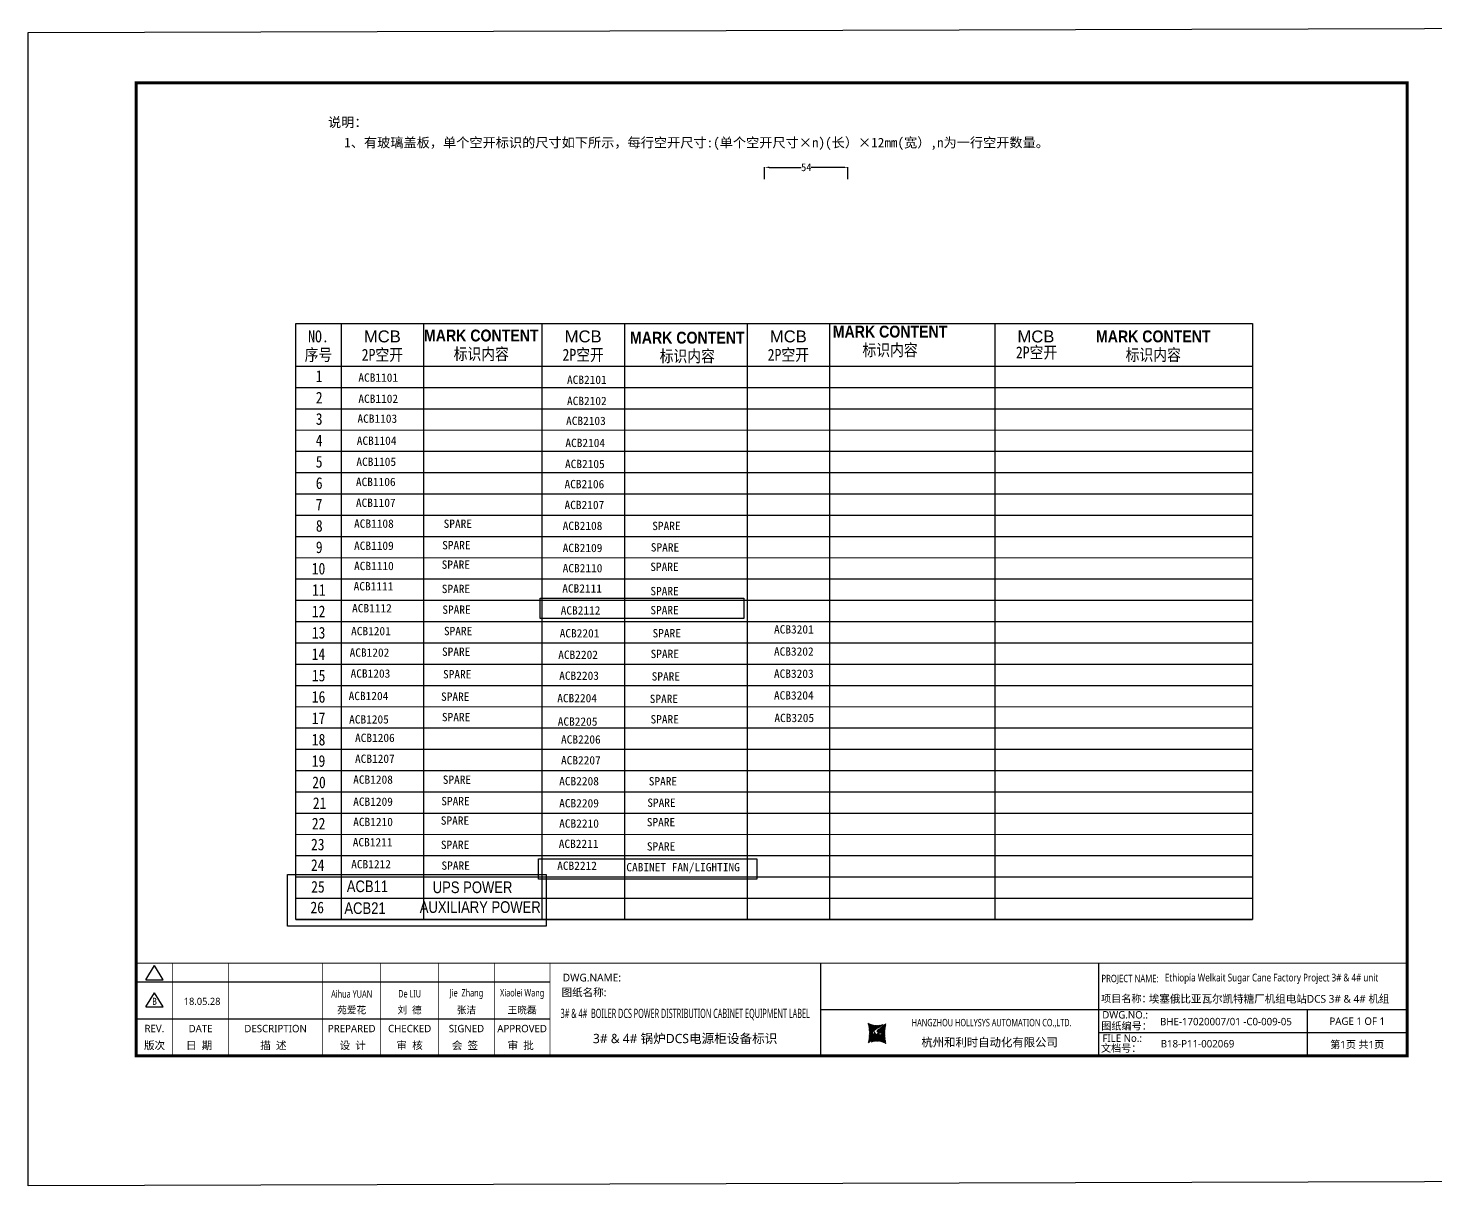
# Model space of a CAD drawing. Extents: x 81437 to 204847, y -54769 to -29444.
# Drawn here: x 111131 to 115689, y -50497 to -46747 of the extents above; entities that cross this region are included whole.
import ezdxf
from ezdxf.enums import TextEntityAlignment as Align
from ezdxf.lldxf.tags import DXFTag

# ---------------------------------------------------------------- set-up
doc = ezdxf.new("R2010")
doc.units = 0
doc.header["$LTSCALE"] = 100
doc.header["$MEASUREMENT"] = 0
for name, color, linetype in [('t', 1, 'Continuous'), ('YLT_GridLine', 7, 'Continuous'), ('YLT_GridText', 7, 'Continuous'), ('标准图框及表格', 7, 'Continuous')]:
    doc.layers.add(name, color=color, linetype=linetype)
doc.layers.add('细实线', color=7, linetype='Continuous', lineweight=20)
doc.styles.add('HZ', font='arial.ttf', dxfattribs={"width": 0.7})
doc.styles.get("Standard").update_dxf_attribs({"font": ''})
doc.styles.add('WMF_6_宋体_0', font='')
doc.styles.add('YLT_Grid', font='', dxfattribs={"width": 0.85})
doc.styles.add('微软雅黑', font='')
doc.styles.get('Standard').set_extended_font_data('SimSun')
doc.styles.get('WMF_6_宋体_0').set_extended_font_data('宋体')
doc.styles.get('YLT_Grid').set_extended_font_data('宋体')
doc.styles.get('微软雅黑').set_extended_font_data('Microsoft YaHei')
tags = doc.linetypes.add('CENTER', pattern=[2, 1.25, -0.25, 0.25, -0.25]).pattern_tags.tags
tags[10:11] = [DXFTag(74, 4), DXFTag(75, 0), DXFTag(340, '0'), DXFTag(46, 1.0), DXFTag(50, 0.0), DXFTag(44, 0.0), DXFTag(45, 0.0)]
tags[8:9] = [DXFTag(74, 4), DXFTag(75, 0), DXFTag(340, '0'), DXFTag(46, 1.0), DXFTag(50, 0.0), DXFTag(44, 0.0), DXFTag(45, 0.0)]
tags[6:7] = [DXFTag(74, 4), DXFTag(75, 0), DXFTag(340, '0'), DXFTag(46, 1.0), DXFTag(50, 0.0), DXFTag(44, 0.0), DXFTag(45, 0.0)]
tags[4:5] = [DXFTag(74, 4), DXFTag(75, 0), DXFTag(340, '0'), DXFTag(46, 1.0), DXFTag(50, 0.0), DXFTag(44, 0.0), DXFTag(45, 0.0)]
doc.dimstyles.new('STANDARD$0', dxfattribs={"dimtxt": 25, "dimasz": 15, "dimexe": 0.18, "dimexo": 0.0625, "dimgap": 0.09, "dimtad": 0, "dimdec": 0, "dimzin": 0, "dimdsep": 46, "dimtxsty": 'Standard', "dimcen": 0.09, "dimadec": 0, "dimazin": 0, "dimtfac": 1, "dimtdec": 0, "dimtofl": 0, "dimtmove": 0, "dimatfit": 3, "dimfxl": 1, "dimtolj": 1, "dimtzin": 0, "dimarcsym": 0})
pattern_1 = [(45, (-6.162819773475348, -58.86246267448996), (-0.736262898216564, 0.7362628982165641), [])]

# ---------------------------------------------------------------- blocks, each defined once
blk = doc.blocks.new('*D117')
at = {"layer": 'Defpoints', "color": 0, "transparency": 16777216}
for p in [(113785.6005975325, -47197.97025489775), (113515.6005975325, -47236.68681198884), (113785.6005975325, -47236.62431198884)]:
    blk.add_point(p, dxfattribs=at)
at = {"layer": '细实线', "color": 0, "lineweight": -2, "transparency": 16777216}
for p, q in [((113515.6005975325, -47236.62431198884), (113515.6005975325, -47197.79025489775)), ((113530.6005975325, -47197.97025489775), (113634.309480214, -47197.97025489775)), ((113770.6005975325, -47197.97025489775), (113666.8917148509, -47197.97025489775)), ((113785.6005975325, -47236.56181198884), (113785.6005975325, -47197.79025489775))]:
    blk.add_line(p, q, dxfattribs=at)
at = {"layer": '细实线', "color": 0, "transparency": 16777216}
for points in [[(113530.6005975325, -47195.47025489775), (113530.6005975325, -47200.47025489775), (113515.6005975325, -47197.97025489775)], [(113770.6005975325, -47195.47025489775), (113770.6005975325, -47200.47025489775), (113785.6005975325, -47197.97025489775)]]:
    blk.add_solid(points, dxfattribs=at)
at = {"layer": '细实线', "color": 0, "transparency": 16777216, "insert": (113650.6005975325, -47197.97025489775), "char_height": 25, "attachment_point": 5}
blk.add_mtext('\\A1;{\\fsimsun|b0|i0|c134|p2;54}', dxfattribs=at)
blk = doc.blocks.new('空开标识')
at = {"layer": 'YLT_GridText', "style": 'YLT_Grid', "width": 0.85}
blk.add_attdef('A路1', text='', height=28, dxfattribs=at).set_placement((38.7147169765085, 3.477287093177438), align=Align.CENTER)
blk = doc.blocks.new('空开12')
at = {"layer": 'YLT_GridText', "style": 'YLT_Grid', "width": 0.8}
blk.add_attdef('KA1', text='', height=28, dxfattribs=at).set_placement((31.39270106703043, 0.8407768793404102), align=Align.CENTER)
blk = doc.blocks.new('图框')
at = {"layer": '标准图框及表格'}
h = blk.add_hatch(dxfattribs=at)
h.set_pattern_fill('ANSI31', color=5, scale=8.329863809039892, style=0)
h.set_pattern_definition(pattern_1)
edge = h.paths.add_edge_path()
edge.add_arc((2393.094436262916, -3057.016314091056), 55.18534773488954, 238.1092081981581, 291.6531626184834)
edge.add_line((2413.457117633552, -3108.307481089123), (2382.362679957259, -3129.105284474292))
edge.add_arc((2232.744557938924, -3137.191253253037), 135.3602868968974, 346.3915348661821, 374.2500326978034)
edge.add_line((2364.304773850054, -3169.039594784347), (2391.343418124445, -3146.7148906974))
edge.add_line((2385.17637942767, -3139.143911424919), (2389.981166822123, -3139.761302572286))
edge.add_spline(control_points=[(2391.307199095063, -3146.750097628447), (2392.196661605914, -3145.885543305817), (2393.808172678844, -3144.319160410171), (2393.706362376579, -3140.114756849009), (2391.263680388605, -3139.875266105763), (2389.959101290711, -3139.747359722689)], knot_values=[0, 0, 0, 0, 6.844331067525468, 12.40042740766005, 18.76924275352248, 18.76924275352248, 18.76924275352248, 18.76924275352248], weights=[1, 1, 1, 1, 1, 1], degree=3, periodic=0)
edge.add_spline(control_points=[(2382.352543285211, -3129.127895979397), (2381.626555155563, -3129.73152025812), (2380.315378592357, -3130.821700626719), (2379.381276507607, -3132.24510027398), (2378.964379386169, -3132.880374753903)], knot_values=[0, 0, 0, 0, 5.253673658024614, 9.488438564008057, 9.488438564008057, 9.488438564008057, 9.488438564008057], weights=[1, 1, 1, 1, 1], degree=3, periodic=0)
edge.add_spline(control_points=[(2380.109845815059, -3131.144179531064), (2379.558651433159, -3131.767985770505), (2378.469607692277, -3133.249177120419), (2378.75000888206, -3136.59141356358), (2381.696031569307, -3138.758015293683), (2384.022624161043, -3139.007997601494), (2385.15175362843, -3139.129317677358)], knot_values=[10.66597461496156, 10.66597461496156, 10.66597461496156, 10.66597461496156, 18.97770399508879, 28.89455822145742, 41.119553648298, 52.64692538081317, 52.64692538081317, 52.64692538081317, 52.64692538081317], weights=[1, 1, 1, 1, 1, 1, 1], degree=3, periodic=0)
h = blk.add_hatch(dxfattribs=at)
h.set_pattern_fill('ANSI31', color=3, scale=8.329863809039892, style=0)
h.set_pattern_definition(pattern_1)
edge = h.paths.add_edge_path()
edge.add_line((2396.306912351669, -3134.638821765021), (2401.543221691929, -3135.303048767099))
edge.add_spline(control_points=[(2394.881673431148, -3127.632408877759), (2393.992210920092, -3128.496963200258), (2392.380699847337, -3130.063346096064), (2392.482510149457, -3134.26774965708), (2394.925192137576, -3134.507240400384), (2396.229771235499, -3134.635146783385)], knot_values=[0, 0, 0, 0, 6.844331067526932, 12.40042740766158, 18.76924275352342, 18.76924275352342, 18.76924275352342, 18.76924275352342], weights=[1, 1, 1, 1, 1, 1], degree=3, periodic=0)
edge.add_line((2421.884098676157, -3105.342911721815), (2394.845454401773, -3127.667615808762))
edge.add_spline(control_points=[(2406.462349776273, -3142.781070641064), (2406.85282482484, -3142.285248106444), (2407.700959278394, -3140.915136680455), (2407.438863643569, -3137.791092942495), (2404.4928409567, -3135.624491212552), (2402.166248364556, -3135.374508904741), (2401.037118897577, -3135.253188828716)], knot_values=[12.65408913243743, 12.65408913243743, 12.65408913243743, 12.65408913243743, 18.97770399508879, 28.89455822145742, 41.119553648298, 52.64692538081317, 52.64692538081317, 52.64692538081317, 52.64692538081317], weights=[1, 1, 1, 1, 1, 1, 1], degree=3, periodic=0)
edge.add_line((2405.463463917236, -3143.838156073773), (2406.618423075823, -3142.594514654259))
edge.add_line((2403.858524028219, -3145.261600863971), (2405.463463917236, -3143.838156073904))
edge.add_line((2372.73175489228, -3166.075025417009), (2403.826192568573, -3145.277222031841))
edge.add_arc((2393.094436262916, -3217.366192415033), 55.18534773488965, 58.10920819815809, 111.6531626184834)
edge.add_arc((2553.444314586908, -3137.191253253037), 135.360286896897, 166.3915348661823, 194.2500326978024)
at = {"color": 7}
for p, q in [((2209.47921527367, -2910.443887418679), (2209.47921527367, -3210.443887418679)), ((3109.47921527367, -2910.443887418679), (3109.47921527367, -3210.443887418679)), ((-6.162819773475348, -2970.443887418679), (1333.995352829523, -2970.443887418679)), ((-6.162819773475348, -3090.443887418679), (1333.995352829523, -3090.443887418679)), ((2209.47921527367, -3060.443887418679), (3109.47921527367, -3060.443887418679)), ((3109.47921527367, -3060.443887418679), (4109.47921527367, -3060.443887418679)), ((3785.62275226965, -3060.443887418679), (3785.62275226965, -3210.443887418679)), ((4109.47921527367, -3135.443887418679), (3109.47921527367, -3135.443887418679))]:
    blk.add_line(p, q, dxfattribs=at)
at = {"color": 7, "const_width": 3}
blk.add_lwpolyline([(4109.47921527367, -2910.443887418679), (-6.162819773475348, -2910.443887418679)], dxfattribs=at)
at = {"layer": 't', "color": 7}
for p, q in [((25.78656344305637, -2963.855076038152), (53.73638948711596, -2917.984787991318)), ((81.68621553114644, -2963.855076038152), (53.73638948711596, -2917.984787991318)), ((25.78656344305637, -2963.855076038152), (81.68621553114644, -2963.855076038152)), ((25.78656344305637, -3051.839702165522), (53.73638948711596, -3005.969414118631)), ((81.68621553114644, -3051.839702165522), (53.73638948711596, -3005.969414118631)), ((25.78656344305637, -3051.839702165522), (81.68621553114644, -3051.839702165522))]:
    blk.add_line(p, q, dxfattribs=at)
at = {"layer": 't', "color": 7, "const_width": 9.61519705431492}
blk.add_lwpolyline([(4109.47921527367, -3210.443887418679), (4109.47921527367, -58.86246267448996), (-6.162819773475348, -58.86246267448996), (-6.162819773475348, -3210.443887418679)], close=True, dxfattribs=at)
at = {"layer": 't', "color": 7, "const_width": 2.40379926357873}
for points in [[(112.6024995874977, -2911.645787050457), (112.6024995874977, -3210.443887418679)], [(292.8874443558816, -2911.645787050457), (292.8874443558816, -3210.443887418679)], [(598.2254953145239, -2911.645787050457), (598.2254953145239, -3215.27550872017)], [(785.8254793036103, -2911.645787050457), (785.8254793036103, -3215.27550872017)], [(973.4254632926677, -2911.645787050457), (973.4254632926677, -3215.27550872017)], [(1153.71040806111, -2911.645787050457), (1153.71040806111, -3215.27550872017)], [(1333.995352829523, -2911.645787050457), (1333.995352829523, -3215.27550872017)]]:
    blk.add_lwpolyline(points, dxfattribs=at)
at = {"color": 7, "linetype": 'CENTER', "style": '微软雅黑'}
for s, height, p in [('项目名称：', 24, (3118.237888517288, -3036.94681899895)), ('图纸编号：', 24, (3119.058468482224, -3125.527001057468)), ('杭州和利时自动化有限公司', 27, (2536.38633266712, -3179.976961063531)), ('文档号：', 24, (3117.869572934458, -3197.591179766443))]:
    blk.add_text(s, height=height, dxfattribs=at).set_placement(p)
at = {"color": 7, "style": '微软雅黑', "flags": 8}
for tag, p, height in [('DWG.NAME:', (1375.473639447489, -2969.2419877869), 25), ('DWG.NO.:', (3122.023352488108, -3089.264933317976), 24), ('图纸编号', (3309.199899152482, -3111.267140832559), 24), ('FILENO.:', (3122.509725826509, -3164.966587124836), 24), ('文档号', (3311.563545755656, -3182.994948628203), 24)]:
    blk.add_attdef(tag, p, '', height=height, dxfattribs=at)
at = {"color": 7, "style": '微软雅黑', "width": 0.8, "flags": 8}
for tag, p, height in [('PROJECTNAME:', (3119.317365890063, -2971.670387076527), 24), ('PROJECT_NAME', (3324.743137664682, -2969.191656158461), 25)]:
    blk.add_attdef(tag, p, '', height=height, dxfattribs=at)
at = {"color": 7, "style": '微软雅黑', "flags": 8}
for tag, height, width, p in [('RENLIU', 24, 0.7, (692.0254873090671, -3009.243060483925)), ('SHUFENWANG', 24, 0.7, (879.6254712981536, -3009.243060483925)), ('FANGHOU', 24, 0.7, (1063.567935676903, -3009.243060483925)), ('DANDANLI', 24, 0.7, (1243.852880445316, -3009.243060483925)), ('#10STATIONONTROLCABINETCOVER', 30, 0.6, (1771.737284051596, -3076.044837234568)), ('HANGZHOUHOLLYSYSAUTOMATIONCO.,LTD.', 24, 0.7, (2763.919484516009, -3104.577265918681))]:
    blk.add_attdef(tag, text='', height=height, dxfattribs=dict(at, width=width)).set_placement(p, align=Align.MIDDLE)
for tag, p in [('图纸名称:', (1371.649552043295, -3024.785799731683)), ('项目名称', (3272.897224152879, -3045.626842364768))]:
    blk.add_attdef(tag, text='', height=25, dxfattribs=at).set_placement(p, align=Align.BOTTOM_LEFT)
at = {"color": 7, "flags": 8}
blk.add_attdef('A', text='', height=23, dxfattribs=at).set_placement((53.73638948711596, -3033.744016823508), align=Align.MIDDLE)
at = {"color": 7, "style": '微软雅黑', "flags": 8}
for tag, height, p in [('设计时间', 23, (207.7030023673433, -3033.744016823508)), ('刘仁', 23, (692.0254873090671, -3061.050838701933)), ('王姝芬', 23, (879.6254712981536, -3061.050838701933)), ('侯方', 23, (1063.567935676903, -3061.050838701933)), ('李丹丹', 23, (1243.852880445316, -3061.050838701933)), ('PAGEXOFX', 24, (3947.55098377166, -3097.943887418679)), ('REV.', 24, (53.21983990701119, -3121.911417548025)), ('DATE', 24, (202.7449719716897, -3121.911417548025)), ('DESCRIPTION', 24, (445.5564698352027, -3121.911417548025)), ('PREPARED', 24, (692.0254873090671, -3121.911417548025)), ('CHECKED', 24, (879.625471298139, -3121.911417548025)), ('SIGNED', 24, (1063.567935676889, -3121.911417548025)), ('APPROVED', 24, (1243.852880445316, -3121.911417548025)), ('图纸名称', 30, (1771.737284051596, -3153.557526718527)), ('第几页共几页', 24, (3947.55098377166, -3172.943887418679))]:
    blk.add_attdef(tag, text='', height=height, dxfattribs=at).set_placement(p, align=Align.MIDDLE)
at = {"layer": 't', "color": 7, "style": '微软雅黑'}
for s, p in [('版次', (53.73638948711596, -3176.462903945333)), ('日  期', (198.0371495971121, -3176.462903945333)), ('描  述', (438.3267756979694, -3176.462903945333)), ('设  计', (695.3342144116759, -3176.462903945333)), ('审  核', (879.4319590690502, -3176.462903945333)), ('会  签', (1058.860113302311, -3176.462903945333)), ('审  批', (1239.145058070724, -3176.462903945333))]:
    blk.add_text(s, height=25, dxfattribs=at).set_placement(p, align=Align.MIDDLE_CENTER)
at = {"layer": '标准图框及表格', "color": 5, "style": 'HZ'}
for s, p in [('pgqh', (2367.722055843864, -3118.539690870716)), ('hollilas', (2367.889081852576, -3144.830947292762))]:
    blk.add_text(s, height=5.205656721233694, dxfattribs=at).set_placement(p)
at = {"layer": '标准图框及表格', "color": 3, "style": 'HZ'}
for s, height, p in [('auto', 8.676094535389492, (2394.744307490306, -3133.062499086471)), ('hollysys', 4.338047267694746, (2396.375285240625, -3158.593924068552))]:
    blk.add_text(s, height=height, dxfattribs=at).set_placement(p)

msp = doc.modelspace()

# ---------------------------------------------------------------- linework, layer by layer
at = {"color": 1}
for points in [[(111131.2833607855, -46760.80518562848), (116028.5892943012, -46747.09008292812), (116028.5892943012, -50483.18471146701), (111131.2833607855, -50496.89981416737)], [(112789.3860524317, -48592.92486195831), (113448.0445645933, -48592.92486195831), (113448.0445645933, -48659.37325218008), (112789.3860524317, -48659.37325218008)], [(112783.0832912843, -49437.46131871853), (113490.581444048, -49437.46131871853), (113490.581444048, -49503.23487969724), (112783.0832912843, -49503.23487969724)], [(111971.4231440871, -49487.91164476972), (112807.9235377499, -49487.91164476972), (112807.9235377499, -49655.92078374501), (111971.4231440871, -49655.92078374501)]]:
    msp.add_lwpolyline(points, close=True, dxfattribs=at)
at = {"layer": 'YLT_GridLine', "color": 7, "lineweight": 25}
for p, q in [((112144.4527671624, -47703.88624246411), (112144.4626474428, -49634.03750542489)), ((112411.5710871624, -47703.88624246411), (112411.5710871624, -49634.05026695044)), ((112794.698468461, -47703.87011942999), (112794.698468461, -49634.06857146327)), ((113061.816788461, -47703.87011942999), (113061.8266686802, -49634.08133393289)), ((113458.8577193099, -47703.88912243683), (113458.8896400139, -49634.10030424043)), ((113458.8577195031, -47703.89900716714), (113458.8873604832, -49220.54171283762)), ((113725.9760395032, -47703.89900716714), (113726.0110684401, -49634.11306638653)), ((114260.5463054052, -47703.9938326608), (114260.5561887987, -49634.13860511983)), ((111997.9652337922, -47841.75274628095), (115095.5599480062, -47841.9007387371)), ((111997.9652337922, -47910.68650628094), (115095.5599480062, -47910.83449873709)), ((111997.9652337922, -47979.62026628093), (115095.5599480062, -47979.76825873708)), ((111997.9652337922, -48048.55402628092), (115095.5599480062, -48048.70201873707)), ((111997.9652337922, -48117.48778628091), (115095.5599480062, -48117.63577873705)), ((111997.9652337922, -48186.42154628089), (115095.5599480062, -48186.56953873704)), ((111997.9652337922, -48255.35530628089), (115095.5599480062, -48255.50329873704)), ((111997.9652337922, -48324.28906628088), (115095.5599480062, -48324.43705873702)), ((111997.9652337922, -48393.22282628086), (115095.5599480062, -48393.37081873702)), ((111997.9652337922, -48462.15658628086), (115095.5599480062, -48462.30457873701)), ((111997.9652337922, -48531.09034628085), (115095.5599480062, -48531.23833873699)), ((111997.9652337922, -48600.02410628083), (115095.5599480062, -48600.17209873698)), ((111997.9652337922, -48668.95786628083), (115095.5599480062, -48669.10585873698)), ((111997.9652337922, -48737.89162628082), (115095.5599480062, -48738.03961873696)), ((111997.9652337922, -48806.8253862808), (115095.5599480062, -48806.97337873695)), ((111997.9652337922, -48875.7591462808), (115095.5599480062, -48875.90713873695)), ((111997.9652337922, -48944.69290628078), (115095.5599480062, -48944.84089873693)), ((111997.9652337922, -49013.62666628078), (115095.5599480062, -49013.77465873692)), ((111997.9652337922, -49082.56042628076), (115095.5599480062, -49082.70841873691)), ((111997.9652337922, -49151.49418628075), (115095.5599480062, -49151.6421787369)), ((111997.9382876178, -49220.42794499335), (115095.5330018318, -49220.5759374495)), ((111997.9652337922, -49220.42794628074), (115095.5599480062, -49220.57593873689)), ((111997.9113414435, -49289.36170370594), (115095.5060556575, -49289.50969616209)), ((111997.9382876178, -49289.36170499334), (115095.5330018318, -49289.50969744949)), ((111997.8843952691, -49358.29546241854), (115095.4791094831, -49358.44345487469)), ((111997.9113414435, -49358.29546370594), (115095.5060556575, -49358.44345616209)), ((111997.8574490948, -49427.22922113114), (115095.4521633087, -49427.37721358729)), ((111997.8843952691, -49427.22922241854), (115095.4791094831, -49427.37721487469)), ((111997.8574490948, -49496.16298113114), (115095.4521633087, -49496.31097358729)), ((111997.994874585, -49496.16298769686), (115095.589588799, -49496.31098015301)), ((111997.994874585, -49565.09674769685), (115095.589588799, -49565.244740153)), ((111997.994874585, -49565.09674769685), (115095.589588799, -49565.244740153)), ((111997.994874585, -49634.03050769684), (115095.589588799, -49634.17850015299))]:
    msp.add_line(p, q, dxfattribs=at)
msp.add_lwpolyline([(111997.9652337922, -47703.88573429387), (115095.5599480062, -47704.03372675002), (115095.589588799, -49634.17850015299), (111997.9882877475, -49634.03050738214)], close=True, dxfattribs=at)

# ---------------------------------------------------------------- block references
at = {"color": 1}
ref = msp.add_blockref('图框', (111486.7700264701, -46865.55978684242), dxfattribs=at)
ref.add_attrib('PROJECTNAME:', 'PROJECT NAME:', (114606.0873923602, -49837.23017391895), dxfattribs={"color": 7, "height": 24, "style": '微软雅黑', "width": 0.8000000000000002})
ref.add_attrib('FILENO.:', 'FILE No.:', (114609.2797522967, -50030.52637396726), dxfattribs={"color": 7, "height": 24, "style": '微软雅黑'})
ref.add_attrib('DWG.NO.:', 'DWG.NO.:', (114608.7933789582, -49954.8247201604), dxfattribs={"color": 7, "height": 24, "style": '微软雅黑'})
ref.add_attrib('PAGEXOFX', 'PAGE 1 OF 1', dxfattribs={"color": 7, "height": 24, "style": '微软雅黑', "flags": 8}).set_placement((115434.3210102418, -49963.5036742611), align=Align.MIDDLE)
ref.add_attrib('PROJECT_NAME', 'Ethiopia Welkait Sugar Cane Factory Project 3# & 4# unit', (114811.5131641348, -49834.75144300088), dxfattribs={"color": 7, "height": 25, "style": '微软雅黑', "width": 0.8})
ref.add_attrib('项目名称', '埃塞俄比亚瓦尔凯特糖厂机组电站DCS 3# & 4# 机组', dxfattribs={"color": 7, "height": 25, "style": '微软雅黑'}).set_placement((114759.667250623, -49911.18662920719), align=Align.BOTTOM_LEFT)
ref.add_attrib('HANGZHOUHOLLYSYSAUTOMATIONCO.,LTD.', 'HANGZHOU HOLLYSYS AUTOMATION CO.,LTD.', dxfattribs={"color": 7, "height": 24, "style": '微软雅黑', "width": 0.6999999999999998}).set_placement((114250.6895109862, -49970.13705276111), align=Align.MIDDLE)
ref.add_attrib('图纸名称:', '图纸名称:', dxfattribs={"color": 7, "height": 25, "style": '微软雅黑', "flags": 8}).set_placement((112858.4195785134, -49890.34558657411), align=Align.BOTTOM_LEFT)
ref.add_attrib('#10STATIONONTROLCABINETCOVER', '3# & 4#  BOILER DCS POWER DISTRIBUTION CABINET EQUIPMENT LABEL', dxfattribs={"color": 7, "height": 30, "style": '微软雅黑', "width": 0.6, "flags": 8}).set_placement((113258.5073105217, -49941.60462407699), align=Align.MIDDLE)
ref.add_attrib('DWG.NAME:', 'DWG.NAME:', (112862.2436659176, -49834.80177462933), dxfattribs={"color": 7, "height": 25, "style": '微软雅黑', "flags": 8})
ref.add_attrib('DANDANLI', 'Xiaolei Wang', dxfattribs={"color": 7, "height": 24, "style": '微软雅黑', "width": 0.6999999999999998, "flags": 8}).set_placement((112730.6229069155, -49874.80284732635), align=Align.MIDDLE)
ref.add_attrib('FANGHOU', 'Jie  Zhang', dxfattribs={"color": 7, "height": 24, "style": '微软雅黑', "width": 0.6999999999999998, "flags": 8}).set_placement((112550.3379621471, -49874.80284732635), align=Align.MIDDLE)
ref.add_attrib('SHUFENWANG', 'De LIU', dxfattribs={"color": 7, "height": 24, "style": '微软雅黑', "width": 0.6999999999999998, "flags": 8}).set_placement((112366.3954977683, -49874.80284732635), align=Align.MIDDLE)
ref.add_attrib('RENLIU', 'Aihua YUAN', dxfattribs={"color": 7, "height": 24, "style": '微软雅黑', "width": 0.6999999999999998, "flags": 8}).set_placement((112178.7955137792, -49874.80284732635), align=Align.MIDDLE)
ref.add_attrib('APPROVED', 'APPROVED', dxfattribs={"color": 7, "height": 24, "style": '微软雅黑'}).set_placement((112730.6229069155, -49987.47120439045), align=Align.MIDDLE)
ref.add_attrib('SIGNED', 'SIGNED', dxfattribs={"color": 7, "height": 24, "style": '微软雅黑'}).set_placement((112550.337962147, -49987.47120439045), align=Align.MIDDLE)
ref.add_attrib('CHECKED', 'CHECKED', dxfattribs={"color": 7, "height": 24, "style": '微软雅黑'}).set_placement((112366.3954977683, -49987.47120439045), align=Align.MIDDLE)
ref.add_attrib('PREPARED', 'PREPARED', dxfattribs={"color": 7, "height": 24, "style": '微软雅黑'}).set_placement((112178.7955137792, -49987.47120439045), align=Align.MIDDLE)
ref.add_attrib('DESCRIPTION', 'DESCRIPTION', dxfattribs={"color": 7, "height": 24, "style": '微软雅黑'}).set_placement((111932.3264963054, -49987.47120439045), align=Align.MIDDLE)
ref.add_attrib('DATE', 'DATE', dxfattribs={"color": 7, "height": 24, "style": '微软雅黑', "flags": 8}).set_placement((111689.5149984418, -49987.47120439045), align=Align.MIDDLE)
ref.add_attrib('REV.', 'REV.', dxfattribs={"color": 7, "height": 24, "style": '微软雅黑', "flags": 8}).set_placement((111539.9898663771, -49987.47120439045), align=Align.MIDDLE)
ref.add_attrib('A', 'B', dxfattribs={"color": 7, "height": 23, "flags": 8}).set_placement((111540.5064159573, -49899.30380366593), align=Align.MIDDLE)
ref.add_attrib('设计时间', '18.05.28', dxfattribs={"color": 7, "height": 23, "style": '微软雅黑', "flags": 8}).set_placement((111694.4730288375, -49899.30380366593), align=Align.MIDDLE)
ref.add_attrib('李丹丹', '王晓磊', dxfattribs={"color": 7, "height": 23, "style": '微软雅黑', "flags": 8}).set_placement((112730.6229069155, -49926.61062554436), align=Align.MIDDLE)
ref.add_attrib('侯方', '张洁', dxfattribs={"color": 7, "height": 23, "style": '微软雅黑', "flags": 8}).set_placement((112550.3379621471, -49926.61062554436), align=Align.MIDDLE)
ref.add_attrib('王姝芬', '刘  德', dxfattribs={"color": 7, "height": 23, "style": '微软雅黑', "flags": 8}).set_placement((112366.3954977683, -49926.61062554436), align=Align.MIDDLE)
ref.add_attrib('刘仁', '苑爱花', dxfattribs={"color": 7, "height": 23, "style": '微软雅黑', "flags": 8}).set_placement((112178.7955137792, -49926.61062554436), align=Align.MIDDLE)
ref.add_attrib('图纸名称', '3# & 4# 锅炉DCS电源柜设备标识', dxfattribs={"color": 7, "height": 30, "style": '微软雅黑', "flags": 8}).set_placement((113258.5073105217, -50019.11731356095), align=Align.MIDDLE)
ref.add_attrib('文档号', 'B18-P11-002069', (114798.3335722258, -50048.55473547063), dxfattribs={"color": 7, "height": 24, "style": '微软雅黑', "flags": 8})
ref.add_attrib('图纸编号', 'BHE-17020007/01 -C0-009-05', (114795.9699256226, -49976.82692767499), dxfattribs={"color": 7, "height": 24, "style": '微软雅黑', "flags": 8})
ref.add_attrib('第几页共几页', '第1页 共1页', dxfattribs={"color": 7, "height": 24, "style": '微软雅黑', "flags": 8}).set_placement((115434.3210102418, -50038.5036742611), align=Align.MIDDLE)
at = {"layer": '细实线'}
ref = msp.add_blockref('空开12', (112187.4503547602, -49546.73416445778), dxfattribs=dict(at, xscale=1.348704000001308, yscale=1.348703999999834, zscale=1.348704))
ref.add_attrib('KA1', 'ACB11', dxfattribs={"layer": 'YLT_GridText', "height": 37.763712, "style": 'HZ', "width": 0.8}).set_placement((112229.7898162601, -49545.60020531752), align=Align.CENTER)
ref = msp.add_blockref('空开标识', (112517.917737243, -49553.40711295736), dxfattribs=dict(at, xscale=1.348704000001308, yscale=1.348703999999834, zscale=1.348704))
ref.add_attrib('A路1', 'UPS POWER', dxfattribs={"layer": 'YLT_GridText', "height": 37.763712, "style": 'HZ', "width": 0.8}).set_placement((112570.132430888, -49548.71728194565), align=Align.CENTER)
ref = msp.add_blockref('空开12', (112179.6479921038, -49617.43046180459), dxfattribs=dict(at, xscale=1.348704000001308, yscale=1.348703999999834, zscale=1.348704))
ref.add_attrib('KA1', 'ACB21', dxfattribs={"layer": 'YLT_GridText', "height": 37.763712, "style": 'HZ', "width": 0.8}).set_placement((112221.9874536037, -49616.29650266431), align=Align.CENTER)
ref = msp.add_blockref('空开标识', (112542.8135415054, -49617.53687822749), dxfattribs=dict(at, xscale=1.348704000001308, yscale=1.348703999999834, zscale=1.348704))
ref.add_attrib('A路1', 'AUXILIARY POWER', dxfattribs={"layer": 'YLT_GridText', "height": 37.763712, "style": 'HZ', "width": 0.8}).set_placement((112595.0282351505, -49612.84704721578), align=Align.CENTER)

# ---------------------------------------------------------------- texts
at = {"layer": 'YLT_GridText', "style": 'YLT_Grid', "width": 0.85}
for s, p in [('1', (112062.2206785589, -47893.39594298214)), ('2', (112062.7556644789, -47962.62941498214)), ('3', (112062.5773358389, -48031.86288698215)), ('4', (112062.4881715189, -48101.09635898215)), ('5', (112062.5773358389, -48170.32983098214)), ('6', (112062.6665001589, -48239.56330298215)), ('7', (112062.3990071989, -48308.79677498215)), ('8', (112062.8448287989, -48378.03024698215)), ('9', (112062.7556644789, -48447.26371898215)), ('10', (112049.6485094389, -48516.49719098215)), ('11', (112050.8076455989, -48585.73066298215)), ('12', (112049.9160023989, -48654.96413498215)), ('13', (112049.9160023989, -48724.19760698215)), ('14', (112049.2918521589, -48793.43107898215)), ('15', (112049.9160023989, -48862.66455098215)), ('16', (112049.7376737589, -48931.89802298215)), ('17', (112049.8268380789, -49001.13149498215)), ('18', (112049.8268380789, -49070.36496698215)), ('19', (112049.7376737589, -49139.59843898215)), ('20', (112051.0751385589, -49208.83191098216)), ('21', (112053.0475536048, -49276.15335984592)), ('22', (112049.9101398197, -49342.3529998896)), ('23', (112047.1373808525, -49410.06733851459)), ('24', (112046.8266112421, -49476.84626362483)), ('25', (112047.6778613598, -49547.09947187113)), ('26', (112045.3049429168, -49613.96349938287))]:
    msp.add_text(s, height=37.763712, dxfattribs=at).set_placement(p)
at = {"layer": 'YLT_GridText', "attachment_point": 5, "style": 'YLT_Grid'}
for s, insert, char_height, width in [('{\\fArial|b1|i0|c0|p2;MARK\\fArial|b1|i0|c134|p2; \\fArial|b1|i0|c0|p2;CONTENT}', (113921.8915323239, -47730.36252914862), 38.53440000000001, 761.1435999999999), ('NO.', (112071.2073537922, -47745.8291373372), 38.5344, 117.7618399999974), ('{\\fArial|b0|i0|c0|p2;\\W1;MCB}', (112278.0086337922, -47745.8291373372), 38.53440000000001, 480.9008504267226), ('{\\fArial|b1|i0|c0|p2;MARK\\fArial|b1|i0|c134|p2; \\fArial|b1|i0|c0|p2;CONTENT}', (112598.3793461642, -47742.94042192992), 38.53440000000001, 761.1435999999999), ('{\\fArial|b0|i0|c0|p2;\\W1;MCB}', (112928.2543350909, -47745.81301430308), 38.53440000000001, 480.9008504267226), ('{\\fArial|b1|i0|c0|p2;MARK\\fArial|b1|i0|c134|p2; \\fArial|b1|i0|c0|p2;CONTENT}', (113265.3659659793, -47749.97444889987), 38.53440000000001, 761.1435999999999), ('\\pt154.1376;{\\fArial|b0|i0|c134|p34;\\W1;MCB}', (113592.413586133, -47745.84190204024), 38.5344, 480.9008504267226), ('\\pt154.1376;{\\fArial|b0|i0|c134|p34;\\W1;MCB}', (114394.1021722282, -47745.94661226421), 38.5344, 480.9008504267226), ('{\\fArial|b1|i0|c0|p2;MARK\\fArial|b1|i0|c134|p2; \\fArial|b1|i0|c0|p2;CONTENT}', (114774.0292725426, -47745.8291373372), 38.53440000000001, 761.1435999999999), ('序号', (112071.2073537922, -47807.28586628096), 38.5344, 117.7618399999974), ('2P空开', (112278.0086337922, -47807.28586628096), 38.5344, 238.3959200000052), ('标识内容', (112598.3793461642, -47804.39715087367), 38.5344, 761.1435999999999), ('2P空开', (112928.2543350909, -47807.26974324683), 38.5344, 238.3959200000052), ('标识内容', (113265.3659659793, -47811.43117784362), 38.5344, 761.1435999999999), ('2P空开', (113592.413586133, -47807.29863098399), 38.5344, 238.3959200000052), ('标识内容', (113921.8915323239, -47791.81925809238), 38.5344, 761.1435999999999), ('2P空开', (114396.1142982214, -47799.60901381939), 38.5344, 238.3959200000052), ('标识内容', (114774.0292725426, -47807.28586628096), 38.5344, 761.1435999999999)]:
    msp.add_mtext(s, dxfattribs=dict(at, insert=insert, char_height=char_height, width=width))
at = {"layer": '细实线', "color": 7, "style": 'WMF_6_宋体_0'}
for s, height, p in [('说明：', 31.2807432747123, (112102.1122764534, -47067.55973933173)), ('1、有玻璃盖板，单个空开标识的尺寸如下所示，每行空开尺寸:(单个空开尺寸×n)(长）×12mm(宽）,n为一行空开数量。', 31.2807432747123, (112154.6103749494, -47133.3678378278)), ('ACB1101', 27, (112200.4340969836, -47892.42789661374)), ('ACB2101', 27, (112875.8680982071, -47899.51424798222)), ('ACB1102', 27, (112200.4340969836, -47960.94003778581)), ('ACB2102', 27, (112875.8680982071, -47968.02638915429)), ('ACB1103', 27, (112197.4543239844, -48025.48204947631)), ('ACB2103', 27, (112872.8883252078, -48032.56840084479)), ('ACB1104', 27, (112195.2443445025, -48096.83171840486)), ('ACB2104', 27, (112870.678345726, -48103.91806977335)), ('ACB1105', 27, (112194.0421186766, -48165.06075772183)), ('ACB2105', 27, (112869.4761199, -48172.14710909031)), ('ACB1106', 27, (112192.4545254429, -48230.32091934813)), ('ACB2106', 27, (112867.8885266663, -48237.40727071661)), ('ACB1107', 27, (112192.4545254429, -48297.89942674273)), ('ACB2107', 27, (112867.8885266663, -48304.98577811122)), ('ACB1108', 27, (112186.4697526575, -48365.4781284419)), ('SPARE', 27, (112476.4458627712, -48365.83286084879)), ('ACB2108', 27, (112861.903753881, -48372.56447981038)), ('SPARE', 27, (113151.8798639946, -48372.91921221728)), ('ACB1109', 27, (112186.4697526575, -48437.04376697373)), ('SPARE', 27, (112471.7237053675, -48435.20226049433)), ('ACB2109', 27, (112861.903753881, -48444.13011834221)), ('SPARE', 27, (113147.157706591, -48442.28861186282)), ('ACB1110', 27, (112186.4697526575, -48502.62880595202)), ('SPARE', 27, (112470.0975505452, -48498.27708839963)), ('ACB2110', 27, (112861.903753881, -48509.7151573205)), ('SPARE', 27, (113145.5315517687, -48505.36343976811)), ('ACB1111', 27, (112185.1638322964, -48568.35813065218)), ('SPARE', 27, (112470.3834433541, -48576.89375753062)), ('ACB2111', 27, (112860.5978335199, -48575.44448202066)), ('SPARE', 27, (113145.8174445776, -48583.9801088991)), ('ACB1112', 27, (112180.0755517414, -48639.46977640125)), ('SPARE', 27, (112472.3213877093, -48644.10464055327)), ('ACB2112', 27, (112855.5095529649, -48646.55612776973)), ('SPARE', 27, (113145.8174445776, -48645.64270273393)), ('ACB1201', 27, (112176.8349156415, -48713.55317305568)), ('SPARE', 27, (112477.4733346638, -48713.32052167211)), ('ACB2201', 27, (112852.268916865, -48720.63952442416)), ('SPARE', 27, (113152.9073358872, -48720.40687304059)), ('ACB3201', 27, (113546.2083578509, -48707.86337675073)), ('ACB1202', 27, (112172.0715711617, -48783.04334661468)), ('SPARE', 27, (112471.0838353617, -48780.30048415814)), ('ACB2202', 27, (112847.5055723851, -48790.12969798316)), ('SPARE', 27, (113146.5178365851, -48787.38683552662)), ('ACB3202', 27, (113545.9318044938, -48779.69220091243)), ('ACB1203', 27, (112175.2471341482, -48850.94673136117)), ('SPARE', 27, (112474.5452911571, -48853.26143108749)), ('ACB2203', 27, (112850.6811353717, -48858.03308272965)), ('SPARE', 27, (113149.9792923806, -48860.34778245597)), ('ACB3203', 27, (113545.9318044938, -48851.42785600104)), ('ACB1204', 27, (112168.8961964347, -48923.61009393587)), ('SPARE', 27, (112468.1943534435, -48925.9247936622)), ('ACB2204', 27, (112844.3301976581, -48930.69644530435)), ('ACB3204', 27, (113545.9318044938, -48921.7134531565)), ('SPARE', 27, (113143.628354667, -48933.01114503068)), ('ACB1205', 27, (112170.483977928, -48999.44664552629)), ('SPARE', 27, (112470.8517746239, -48992.09857765265)), ('ACB2205', 27, (112845.9179791514, -49006.53299689477)), ('SPARE', 27, (113146.2857758473, -48999.18492902113)), ('ACB3205', 27, (113547.3911929377, -48994.80788056687)), ('ACB1206', 27, (112189.600026735, -49059.34816508867)), ('ACB2206', 27, (112856.5538847897, -49064.40966530672)), ('ACB1207', 27, (112189.600026735, -49126.92667248327)), ('ACB2207', 27, (112856.5538847897, -49131.98817270133)), ('ACB1208', 27, (112183.6152539497, -49194.50537418244)), ('SPARE', 27, (112473.5913640633, -49194.86010658933)), ('ACB2208', 27, (112850.5691120044, -49199.56687440049)), ('SPARE', 27, (113140.545222118, -49199.92160680739)), ('ACB1209', 27, (112183.6152539497, -49266.07101271427)), ('SPARE', 27, (112468.8692066597, -49264.22950623487)), ('ACB2209', 27, (112850.5691120044, -49271.13251293232)), ('SPARE', 27, (113135.8230647144, -49269.29100645293)), ('ACB1210', 27, (112183.6152539497, -49331.65605169255)), ('SPARE', 27, (112467.2430518374, -49327.30433414016)), ('ACB2210', 27, (112850.5691120044, -49336.71755191061)), ('SPARE', 27, (113134.1969098921, -49332.36583435822)), ('ACB1211', 27, (112182.3093335885, -49397.38537639272)), ('SPARE', 27, (112467.5289446463, -49405.92100327116)), ('ACB2211', 27, (112849.2631916433, -49402.44687661077)), ('SPARE', 27, (113134.482802701, -49410.98250348921)), ('ACB1212', 27, (112177.2210530336, -49468.49702214179)), ('SPARE', 27, (112469.4668890015, -49473.13188629381)), ('ACB2212', 27, (112844.1749110883, -49473.55852235985)), ('CABINET FAN/LIGHTING', 27, (113068.0829352456, -49478.19338651186))]:
    msp.add_text(s, height=height, dxfattribs=at).set_placement(p)

# ---------------------------------------------------------------- dimensions: what is measured, and where the dimension line sits
at = {"layer": '细实线', "color": 3}
dim = msp.add_linear_dim(base=(113785.6005975325, -47197.97025489775), p1=(113515.6005975325, -47236.68681198884), p2=(113785.6005975325, -47236.62431198884), text='{\\fsimsun|b0|i0|c134|p2;54}', dimstyle='STANDARD$0', dxfattribs=at)
dim.commit()
dim.dimension.update_dxf_attribs({"geometry": '*D117', "text_midpoint": (113650.6005975325, -47197.97025489775)})

doc.saveas('drawing.dxf')
